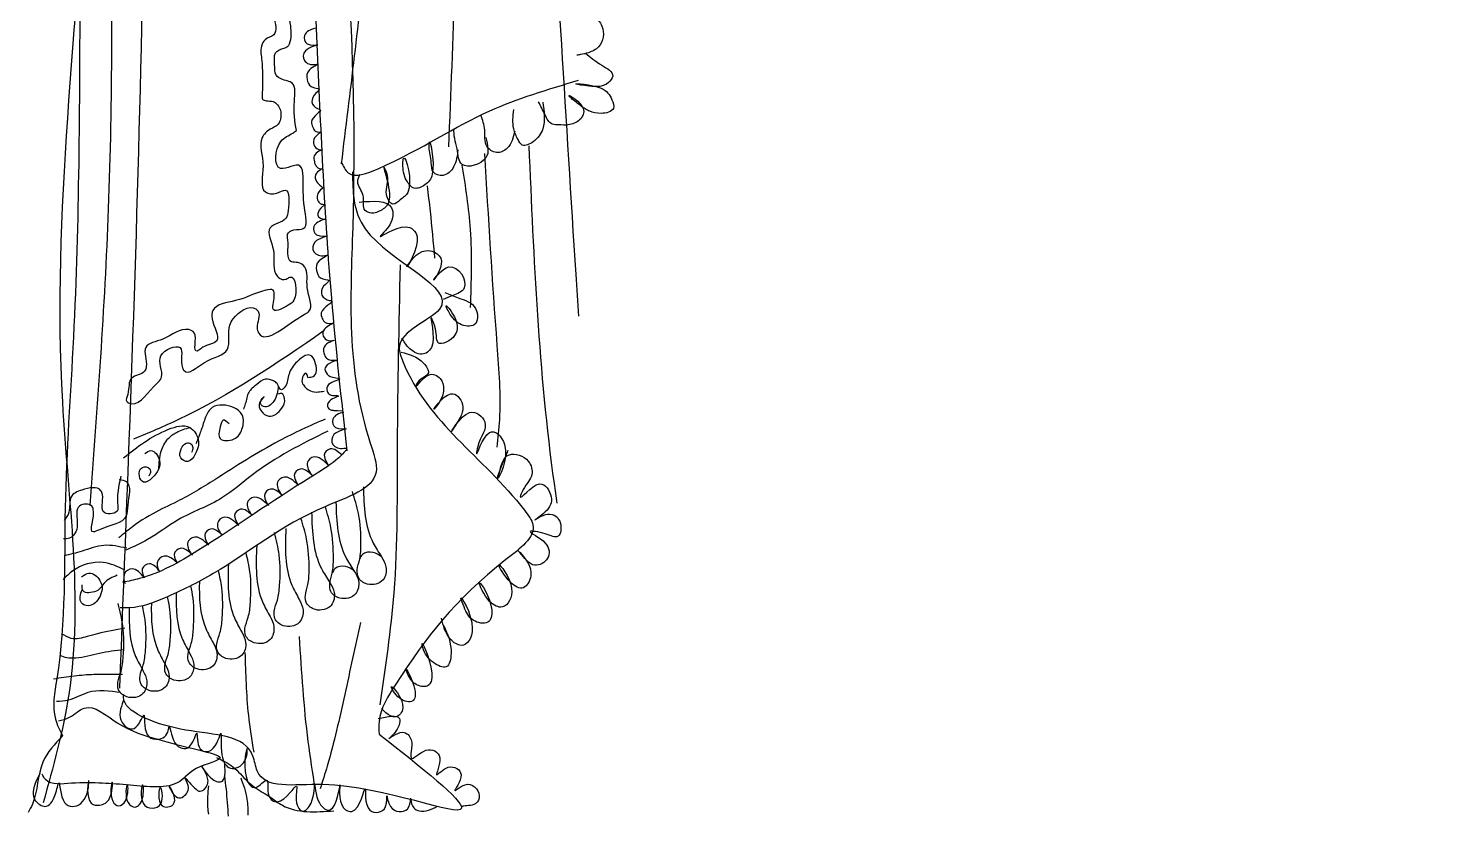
# Model space of a CAD drawing. Header units: inches. Extents: x 8.9 to 51.4, y 16 to 40.8.
# Drawn here: x 43.152 to 44.753, y 21.176 to 22.075 of the extents above; entities that cross this region are included whole.
import ezdxf

# ---------------------------------------------------------------- set-up
doc = ezdxf.new("R2010")
doc.units = ezdxf.units.IN
doc.header["$MEASUREMENT"] = 0
doc.layers.add('02', color=2, linetype='Continuous')

msp = doc.modelspace()

# ---------------------------------------------------------------- linework, layer by layer
at = {"layer": '02'}
for points, knots in [([(44.7532, 24.2431), (44.671, 23.9705), (44.543, 23.5713), (44.2951, 23.1351), (44.0299, 23.0202), (43.871, 23.0597), (43.7101, 23.2148), (43.6808, 23.1008), (43.6767, 22.9985), (43.7343, 22.5499), (43.7528, 22.1286), (43.7773, 21.7631), (43.7784, 21.7472)], [0.43968, 0.43968, 0.43968, 0.43968, 6.467487, 9.535242, 10.873859, 12.211254, 13.435318, 13.697187, 14.459864, 15.74564, 23.312215, 23.65594, 23.65594, 23.65594, 23.65594]), ([(43.6369, 23.3982), (43.6446, 23.0346), (43.6549, 22.5484), (43.6353, 22.0625), (43.6304, 21.9399)], [0, 0, 0, 0, 7.849537, 10.498599, 10.498599, 10.498599, 10.498599]), ([(43.6127, 23.3153), (43.5958, 22.9313), (43.5753, 22.4652), (43.5184, 22.0024), (43.5084, 21.9208)], [0, 0, 0, 0, 8.293962, 10.067616, 10.067616, 10.067616, 10.067616]), ([(43.4431, 23.056), (43.4423, 23.0336), (43.4412, 23.0051), (43.4448, 22.9682), (43.4568, 22.9572), (43.4686, 22.9377), (43.4444, 22.9316), (43.4155, 22.9461), (43.4511, 22.9035), (43.4398, 22.7569), (43.5019, 22.3871), (43.5333, 21.9651), (43.5127, 21.6779), (43.5589, 21.5549), (43.453, 21.5219), (43.3907, 21.4666), (43.3144, 21.4288), (43.2781, 21.4149), (43.2609, 21.4154), (43.2571, 21.4155)], [0, 0, 0, 0, 0.494339, 0.627008, 0.757133, 0.856218, 1.020882, 1.115655, 1.413665, 1.598564, 4.624152, 9.010981, 10.783217, 11.026658, 11.524064, 12.597185, 13.045293, 13.337107, 13.417279, 13.417279, 13.417279, 13.417279]), ([(43.244, 23.0354), (43.2449, 22.7711), (43.2464, 22.3825), (43.2487, 21.8808), (43.2309, 21.6443), (43.2224, 21.5318)], [0, 0, 0, 0, 5.709199, 8.392599, 10.82749, 10.82749, 10.82749, 10.82749]), ([(43.2875, 23.0389), (43.2879, 22.7178), (43.2885, 22.146), (43.2661, 21.5747), (43.2562, 21.3242)], [0, 0, 0, 0, 6.932343, 12.345168, 12.345168, 12.345168, 12.345168]), ([(43.378, 22.9642), (43.3768, 22.9606), (43.374, 22.9523), (43.3557, 22.953), (43.358, 22.9249), (43.3653, 22.9102), (43.357, 22.8883), (43.3873, 22.9026), (43.3816, 22.8823), (43.3844, 22.8691), (43.3708, 22.8749), (43.3648, 22.8568), (43.3689, 22.8419), (43.3674, 22.8256), (43.3714, 22.8175), (43.3775, 22.8136), (43.3853, 22.8136), (43.3857, 22.8025), (43.3863, 22.7954), (43.3871, 22.7826), (43.3712, 22.7889), (43.3736, 22.7654), (43.3783, 22.7527), (43.3734, 22.726), (43.3848, 22.7272), (43.3908, 22.7212), (43.3871, 22.7117), (43.3907, 22.702), (43.3856, 22.6952), (43.3767, 22.6877), (43.3769, 22.6775), (43.3759, 22.6647), (43.3824, 22.6666), (43.3804, 22.6612), (43.3827, 22.6549), (43.3746, 22.6563), (43.3772, 22.6512), (43.3744, 22.6453), (43.3841, 22.6437), (43.3894, 22.6392), (43.3946, 22.6342), (43.3978, 22.6222), (43.3938, 22.6127), (43.3949, 22.6023), (43.3855, 22.6024), (43.3772, 22.5925), (43.3799, 22.5749), (43.3756, 22.5572), (43.3866, 22.5488), (43.3935, 22.5444), (43.4069, 22.5434), (43.4028, 22.5283), (43.4063, 22.512), (43.3898, 22.5105), (43.3812, 22.5007), (43.3894, 22.4874), (43.3856, 22.4733), (43.3845, 22.454), (43.3954, 22.4518), (43.406, 22.454), (43.407, 22.4403), (43.4113, 22.4316), (43.4052, 22.4222), (43.3924, 22.4237), (43.3918, 22.4062), (43.3928, 22.3932), (43.3954, 22.3806), (43.3982, 22.3717), (43.4066, 22.3702), (43.4203, 22.3662), (43.419, 22.347), (43.4167, 22.3353), (43.412, 22.3284), (43.4044, 22.3281), (43.3955, 22.3238), (43.3967, 22.3105), (43.3982, 22.2949), (43.3998, 22.2798), (43.4039, 22.2653), (43.4162, 22.2682), (43.4266, 22.2621), (43.4259, 22.2531), (43.4241, 22.2418), (43.4133, 22.2385), (43.4049, 22.2285), (43.4112, 22.2125), (43.4061, 22.198), (43.4118, 22.1862), (43.4184, 22.1855), (43.4262, 22.1823), (43.4242, 22.1718), (43.4247, 22.1642), (43.4252, 22.1529), (43.4146, 22.1519), (43.4071, 22.1453), (43.4133, 22.1302), (43.4078, 22.1165), (43.4145, 22.1009), (43.4228, 22.1006), (43.4317, 22.0973), (43.4318, 22.0843), (43.4376, 22.0671), (43.4215, 22.0637), (43.4158, 22.052), (43.4186, 22.0384), (43.4188, 22.0195), (43.4192, 22.0062), (43.4181, 21.9937), (43.4246, 21.9919), (43.4329, 21.9927), (43.4406, 21.9827), (43.4399, 21.973), (43.4369, 21.9638), (43.4264, 21.9606), (43.4121, 21.9457), (43.4242, 21.9209), (43.4136, 21.8879), (43.4344, 21.8854), (43.4505, 21.8964), (43.449, 21.8714), (43.4461, 21.8543), (43.4185, 21.8507), (43.4359, 21.8212), (43.4294, 21.8019), (43.4373, 21.7901), (43.4448, 21.7878), (43.4564, 21.7984), (43.4598, 21.7673), (43.4467, 21.7585), (43.4268, 21.7484), (43.4327, 21.7668), (43.4323, 21.7789), (43.4105, 21.7744), (43.3945, 21.7642), (43.3622, 21.761), (43.3601, 21.7389), (43.3762, 21.717), (43.3533, 21.7149), (43.3477, 21.7092), (43.3382, 21.7041), (43.3473, 21.7276), (43.3265, 21.736), (43.3112, 21.7201), (43.2795, 21.7155), (43.2887, 21.6952), (43.2842, 21.6805), (43.2646, 21.6799), (43.2684, 21.6623), (43.2626, 21.6513), (43.2762, 21.642), (43.2894, 21.6638), (43.3099, 21.6792), (43.2933, 21.7043), (43.3341, 21.7202), (43.3241, 21.6944), (43.3335, 21.6786), (43.3545, 21.7003), (43.386, 21.7032), (43.378, 21.732), (43.3883, 21.7499), (43.4051, 21.7619), (43.4181, 21.7492), (43.4109, 21.7385), (43.4197, 21.7109), (43.4508, 21.7421), (43.4787, 21.7553), (43.4657, 21.7792), (43.4723, 21.8007), (43.4601, 21.8091), (43.4443, 21.8076), (43.4498, 21.8279), (43.446, 21.8418), (43.4553, 21.8468), (43.4722, 21.8444), (43.4637, 21.8792), (43.4662, 21.8958), (43.4634, 21.9259), (43.4298, 21.9032), (43.434, 21.9477), (43.4503, 21.9533), (43.4561, 21.9575), (43.4574, 21.9585)], [0, 0, 0, 0, 0.074684, 0.17577, 0.292717, 0.547493, 0.577398, 0.722562, 0.847265, 0.882967, 0.965457, 1.015066, 1.236425, 1.311486, 1.359394, 1.421884, 1.467076, 1.490724, 1.635354, 1.64696, 1.748157, 1.792212, 2.059402, 2.15267, 2.228053, 2.236806, 2.3338, 2.404347, 2.444311, 2.507208, 2.644836, 2.682742, 2.710511, 2.729395, 2.779555, 2.810589, 2.831303, 2.872167, 2.925501, 2.986924, 3.034373, 3.074427, 3.246719, 3.253887, 3.283116, 3.39232, 3.500748, 3.662573, 3.725711, 3.778935, 3.846106, 3.965656, 4.029336, 4.174317, 4.226151, 4.273227, 4.471939, 4.555173, 4.621646, 4.681787, 4.748909, 4.861889, 4.873826, 4.983477, 5.047748, 5.197069, 5.280767, 5.333059, 5.376539, 5.452581, 5.620033, 5.695192, 5.721007, 5.792063, 5.850091, 5.90531, 6.051798, 6.20167, 6.243571, 6.345992, 6.41176, 6.473091, 6.522873, 6.650213, 6.67599, 6.797154, 6.964868, 6.994123, 7.061697, 7.097315, 7.158885, 7.249195, 7.284405, 7.379984, 7.427928, 7.472159, 7.696421, 7.726144, 7.818764, 7.850499, 7.918807, 8.069465, 8.150588, 8.210137, 8.330779, 8.44166, 8.613033, 8.644504, 8.678754, 8.734835, 8.826089, 8.899071, 8.944256, 9.022398, 9.118305, 9.351898, 9.563798, 9.657611, 9.730604, 9.899229, 9.965971, 10.115849, 10.299633, 10.491056, 10.534394, 10.596473, 10.631424, 10.823507, 10.885812, 11.010513, 11.125348, 11.171891, 11.233149, 11.495858, 11.696426, 11.765713, 11.949553, 12.076286, 12.114562, 12.131682, 12.282643, 12.334591, 12.561304, 12.715502, 12.87431, 12.913853, 13.033071, 13.170882, 13.229999, 13.249261, 13.491817, 13.595895, 13.770765, 13.940232, 14.106667, 14.134221, 14.312433, 14.53055, 14.729878, 14.789086, 14.990213, 15.016949, 15.152317, 15.194937, 15.595778, 15.640481, 15.83986, 16.007953, 16.074711, 16.125972, 16.308556, 16.355294, 16.417702, 16.495449, 16.669754, 16.9232, 17.011635, 17.172319, 17.394252, 17.512717, 17.547463, 17.547463, 17.547463, 17.547463]), ([(43.4574, 21.9585), (43.4558, 21.9689), (43.4534, 21.9856), (43.458, 22.0142), (43.442, 22.0156), (43.4321, 22.0219), (43.4334, 22.0338), (43.431, 22.0471), (43.441, 22.0519), (43.4476, 22.0534), (43.4525, 22.0626), (43.4509, 22.0813), (43.4479, 22.0979), (43.4469, 22.1185), (43.4275, 22.1126), (43.4294, 22.1303), (43.4314, 22.1418), (43.4397, 22.1416), (43.4478, 22.1491), (43.4425, 22.169), (43.4512, 22.1882), (43.4387, 22.2038), (43.4209, 22.1959), (43.4245, 22.2119), (43.4223, 22.2259), (43.4446, 22.2329), (43.4399, 22.2562), (43.4499, 22.2867), (43.4226, 22.2824), (43.4163, 22.2973), (43.4101, 22.3159), (43.4275, 22.3195), (43.4321, 22.3291), (43.4315, 22.3486), (43.4361, 22.3685), (43.4261, 22.3862), (43.4103, 22.3795), (43.4107, 22.3993), (43.4082, 22.416), (43.4201, 22.4154), (43.4257, 22.42), (43.4255, 22.4395), (43.4282, 22.4564), (43.4214, 22.4751), (43.4136, 22.475), (43.4035, 22.4717), (43.4066, 22.4871), (43.4074, 22.4977), (43.4153, 22.4987), (43.4236, 22.4971), (43.4213, 22.5175), (43.4262, 22.5335), (43.4196, 22.5502), (43.4229, 22.5633), (43.4006, 22.5549), (43.3942, 22.5746), (43.397, 22.5881), (43.4059, 22.5972), (43.4183, 22.5928), (43.4146, 22.6161), (43.4141, 22.6316), (43.4109, 22.6493), (43.4055, 22.6581), (43.3886, 22.6534), (43.3925, 22.6715), (43.397, 22.6851), (43.4043, 22.6787), (43.4121, 22.6954), (43.4033, 22.7117), (43.4093, 22.7325), (43.4007, 22.7466), (43.383, 22.743), (43.3922, 22.7601), (43.3905, 22.7767), (43.402, 22.7696), (43.4043, 22.7899), (43.3961, 22.8027), (43.4051, 22.8343), (43.3836, 22.8258), (43.3834, 22.8435), (43.3817, 22.8519), (43.3839, 22.8646), (43.3951, 22.8591), (43.3963, 22.8773), (43.3919, 22.8887), (43.391, 22.9053), (43.3845, 22.9121), (43.3712, 22.9145), (43.3728, 22.946), (43.396, 22.9271), (43.3997, 22.9422), (43.4007, 22.9484), (43.4013, 22.9523)], [0, 0, 0, 0, 0.242536, 0.388671, 0.487754, 0.53581, 0.626231, 0.721519, 0.791347, 0.837691, 0.860952, 1.006728, 1.215262, 1.279263, 1.368926, 1.493752, 1.543671, 1.600943, 1.641097, 1.765474, 1.991861, 2.041133, 2.162051, 2.225058, 2.316121, 2.456135, 2.588651, 2.794564, 2.927541, 2.993545, 3.132185, 3.256578, 3.278217, 3.358304, 3.670547, 3.68783, 3.776845, 3.902645, 3.999237, 4.07734, 4.099441, 4.150468, 4.464062, 4.480178, 4.567942, 4.587278, 4.692595, 4.76352, 4.806299, 4.850396, 4.909677, 5.140231, 5.258514, 5.277347, 5.404184, 5.514443, 5.64057, 5.696514, 5.769916, 5.826481, 6.087939, 6.176484, 6.209376, 6.295942, 6.43409, 6.488831, 6.527345, 6.576342, 6.78268, 6.927859, 7.018598, 7.079891, 7.224111, 7.281539, 7.34675, 7.365893, 7.663345, 7.756197, 7.86346, 7.935536, 8.051694, 8.091364, 8.16121, 8.199496, 8.410264, 8.461182, 8.550111, 8.587057, 8.741163, 8.87099, 8.925765, 9.014779, 9.014779, 9.014779, 9.014779]), ([(43.5153, 21.594), (43.5089, 21.6519), (43.4922, 21.8029), (43.4774, 22.145), (43.4604, 22.5051), (43.4342, 22.8001), (43.4304, 22.9058), (43.4294, 22.9349)], [0, 0, 0, 0, 1.258867, 3.27992, 7.390381, 9.044285, 9.672817, 9.672817, 9.672817, 9.672817]), ([(43.2203, 22.8658), (43.2252, 22.675), (43.2358, 22.2689), (43.1635, 21.7556), (43.222, 21.383), (43.1809, 21.2345), (43.1696, 21.1936)], [0, 0, 0, 0, 4.116293, 8.758323, 11.155719, 12.065729, 12.065729, 12.065729, 12.065729]), ([(43.2148, 22.8576), (43.2134, 22.611), (43.2113, 22.2329), (43.2104, 21.7905), (43.191, 21.5285), (43.196, 21.3861), (43.178, 21.2962), (43.1884, 21.2762), (43.1916, 21.27)], [91.977566, 91.977566, 91.977566, 91.977566, 7406.284295, 11308.755057, 13232.921381, 15160.785958, 15612.690679, 15817.190759, 15817.190759, 15817.190759, 15817.190759]), ([(43.7751, 22.0868), (43.7821, 22.0885), (43.794, 22.0914), (43.8092, 22.0756), (43.8056, 22.0542), (43.7909, 22.0472), (43.7822, 22.0451), (43.7778, 22.0445), (43.7764, 22.0443)], [0, 0, 0, 0, 0.1429041, 0.2454352, 0.4178964, 0.5138279, 0.5802709, 0.6105512, 0.6105512, 0.6105512, 0.6105512]), ([(43.4788, 22.075), (43.4734, 22.0732), (43.4645, 22.0701), (43.4676, 22.054), (43.4908, 22.0576), (43.4647, 22.0525), (43.4647, 22.0357), (43.4753, 22.0327), (43.4858, 22.0353), (43.469, 22.0283), (43.4688, 22.0177), (43.4728, 22.0064), (43.4882, 22.007), (43.4761, 21.9995), (43.4734, 21.9877), (43.4818, 21.9831), (43.488, 21.9816), (43.4719, 21.9727), (43.4759, 21.9627), (43.4793, 21.9554), (43.4906, 21.9589), (43.4773, 21.9525), (43.4759, 21.9421), (43.4827, 21.9357), (43.4913, 21.9378), (43.4764, 21.9335), (43.4775, 21.9238), (43.4792, 21.9187), (43.4839, 21.9137), (43.492, 21.9171), (43.4754, 21.9101), (43.4807, 21.8996), (43.4856, 21.8949), (43.489, 21.8933), (43.4815, 21.8896), (43.4806, 21.8802), (43.4849, 21.8741), (43.4902, 21.8748), (43.4901, 21.8733), (43.4831, 21.8709), (43.4807, 21.8599), (43.4871, 21.8578), (43.4902, 21.8576), (43.4911, 21.8577)], [0, 0, 0, 0, 145.346809, 243.064628, 363.202411, 517.07382, 626.798668, 761.001029, 795.14873, 915.848631, 1029.036655, 1121.534816, 1233.994179, 1337.935335, 1443.746503, 1549.786161, 1574.511827, 1760.069259, 1825.15196, 1878.663171, 1980.524783, 2114.331557, 2196.167898, 2272.2354, 2363.406055, 2524.076705, 2591.441532, 2634.10075, 2683.443783, 2781.138422, 2952.49064, 3030.38729, 3072.188231, 3167.050972, 3294.625237, 3368.736838, 3418.46479, 3492.109197, 3525.982648, 3647.909852, 3726.693356, 3789.002117, 3815.145745, 3815.145745, 3815.145745, 3815.145745]), ([(43.786, 22.0467), (43.7916, 22.0422), (43.8011, 22.0343), (43.8213, 22.0236), (43.8089, 22.0081), (43.7949, 22.008), (43.7625, 22.0133), (43.8058, 22.0106), (43.8155, 21.9972), (43.8208, 21.9807), (43.8038, 21.9769), (43.7907, 21.9799), (43.7802, 21.9868), (43.7572, 22.0057), (43.7891, 21.9867), (43.7805, 21.969), (43.7676, 21.9642), (43.7571, 21.9652), (43.7458, 21.9648), (43.7396, 21.9779), (43.7353, 21.9864), (43.7329, 21.9911)], [0, 0, 0, 0, 0.16829, 0.293097, 0.356727, 0.518339, 0.625741, 0.834741, 0.963773, 1.035322, 1.143518, 1.239328, 1.32915, 1.454241, 1.612555, 1.711149, 1.813926, 1.89044, 1.943737, 2.040224, 2.158599, 2.158599, 2.158599, 2.158599]), ([(43.5084, 21.9229), (43.5107, 21.918), (43.5184, 21.9018), (43.5946, 21.9325), (43.6613, 21.9807), (43.7434, 22.0054), (43.7784, 22.0159)], [0, 0, 0, 0, 0.106695, 0.353798, 1.384479, 2.152381, 2.152381, 2.152381, 2.152381]), ([(43.7376, 21.991), (43.7392, 21.9803), (43.7416, 21.9633), (43.7298, 21.9464), (43.7147, 21.9389), (43.7083, 21.9501), (43.7026, 21.9628), (43.7038, 21.9749), (43.7046, 21.9825)], [0, 0, 0, 0, 0.2200251, 0.3520764, 0.4440259, 0.5003966, 0.5951963, 0.7536144, 0.7536144, 0.7536144, 0.7536144]), ([(43.7058, 21.958), (43.7041, 21.9507), (43.7014, 21.939), (43.6849, 21.9309), (43.6701, 21.9414), (43.6731, 21.9593), (43.6692, 21.9707), (43.6671, 21.9762)], [0, 0, 0, 0, 211.235618, 341.575877, 472.45977, 655.475068, 829.047114, 829.047114, 829.047114, 829.047114]), ([(43.6411, 21.9366), (43.6404, 21.9299), (43.639, 21.9181), (43.6265, 21.9052), (43.611, 21.9096), (43.6113, 21.9252), (43.6084, 21.9347), (43.6083, 21.9562), (43.6177, 21.9105), (43.6053, 21.8968), (43.5908, 21.8899), (43.5825, 21.9013), (43.5782, 21.9117), (43.5784, 21.9447), (43.5927, 21.8907), (43.5765, 21.8809), (43.5658, 21.8709), (43.5559, 21.8904), (43.5649, 21.9022), (43.5504, 21.9299), (43.5712, 21.8809), (43.5544, 21.8674), (43.5442, 21.8634), (43.531, 21.8681), (43.5369, 21.8857), (43.5248, 21.8975), (43.5284, 21.9059), (43.5296, 21.9088)], [0, 0, 0, 0, 0.14379, 0.255488, 0.338252, 0.418632, 0.550563, 0.576718, 0.830895, 0.93734, 1.028423, 1.114762, 1.189256, 1.302592, 1.583747, 1.670085, 1.740413, 1.834736, 1.991905, 2.058308, 2.339462, 2.433557, 2.513034, 2.568961, 2.692256, 2.813697, 2.87717, 2.87717, 2.87717, 2.87717]), ([(43.6728, 21.9507), (43.675, 21.9422), (43.68, 21.9237), (43.6421, 21.912), (43.6412, 21.9402), (43.6356, 21.9533), (43.637, 21.9604)], [0, 0, 0, 0, 229.782793, 505.760591, 687.901243, 914.345091, 914.345091, 914.345091, 914.345091]), ([(43.6713, 21.9324), (43.6756, 21.8598), (43.6817, 21.759), (43.6907, 21.6473), (43.6866, 21.6087), (43.6854, 21.5983)], [0, 0, 0, 0, 1.57265, 2.184421, 2.409538, 2.409538, 2.409538, 2.409538]), ([(43.7218, 21.9413), (43.7273, 21.8127), (43.7331, 21.6767), (43.7526, 21.5421), (43.7536, 21.5347)], [0, 0, 0, 0, 2.77422, 2.935897, 2.935897, 2.935897, 2.935897]), ([(43.6456, 21.9191), (43.6495, 21.8947), (43.6581, 21.8411), (43.6561, 21.7868), (43.6551, 21.7571)], [0, 0, 0, 0, 0.530337, 1.170535, 1.170535, 1.170535, 1.170535]), ([(43.5214, 21.9116), (43.5214, 21.8892), (43.5215, 21.8247), (43.6789, 21.7652), (43.5664, 21.7281), (43.6032, 21.6272), (43.6737, 21.5859), (43.7361, 21.5004), (43.6443, 21.4342), (43.5978, 21.3723), (43.5503, 21.297), (43.5513, 21.2766), (43.5515, 21.2718)], [0, 0, 0, 0, 0.479394, 1.375116, 1.828918, 1.947365, 3.521853, 3.660297, 4.019786, 5.381761, 5.716804, 5.818846, 5.818846, 5.818846, 5.818846]), ([(43.6061, 21.8956), (43.6073, 21.886), (43.6106, 21.8587), (43.613, 21.8313), (43.6146, 21.8135)], [0, 0, 0, 0, 0.2088826, 0.594243, 0.594243, 0.594243, 0.594243]), ([(43.5288, 21.8772), (43.5448, 21.8785), (43.5692, 21.8805), (43.5674, 21.8517), (43.5415, 21.8287), (43.5796, 21.857), (43.604, 21.8346), (43.5726, 21.7862), (43.5983, 21.8295), (43.6327, 21.8144), (43.6044, 21.775), (43.6339, 21.8189), (43.6575, 21.7789), (43.6361, 21.7712), (43.6279, 21.7679), (43.6244, 21.7664)], [0, 0, 0, 0, 0.270152, 0.411761, 0.533935, 0.7585, 0.881006, 1.142197, 1.319187, 1.494131, 1.662575, 1.82888, 2.041635, 2.154461, 2.238729, 2.238729, 2.238729, 2.238729]), ([(43.4896, 21.8575), (43.4842, 21.8556), (43.4752, 21.8526), (43.4783, 21.8365), (43.5016, 21.84), (43.4755, 21.8349), (43.4755, 21.8181), (43.4861, 21.8152), (43.4966, 21.8178), (43.4798, 21.8108), (43.4796, 21.8001), (43.4836, 21.7888), (43.499, 21.7895), (43.4869, 21.782), (43.4842, 21.7701), (43.4926, 21.7655), (43.5025, 21.7643), (43.4827, 21.7551), (43.4867, 21.7452), (43.4901, 21.7378), (43.5056, 21.741), (43.4881, 21.735), (43.4867, 21.7245), (43.4935, 21.7182), (43.5065, 21.7215), (43.4872, 21.716), (43.4883, 21.7062), (43.49, 21.7012), (43.4946, 21.6961), (43.5111, 21.6988), (43.4862, 21.6925), (43.4915, 21.6821), (43.4964, 21.6774), (43.5148, 21.6765), (43.4923, 21.672), (43.4914, 21.6627), (43.4957, 21.6566), (43.501, 21.6573), (43.5088, 21.6565), (43.4939, 21.6534), (43.4915, 21.6424), (43.4979, 21.6402), (43.501, 21.6401), (43.5094, 21.6398)], [0, 0, 0, 0, 145.346809, 243.064628, 363.202411, 517.07382, 626.798668, 761.001029, 795.14873, 915.848631, 1029.036655, 1121.534816, 1233.994179, 1337.935335, 1443.746503, 1549.786161, 1574.511827, 1760.069259, 1825.15196, 1878.663171, 1980.524783, 2114.331557, 2196.167898, 2272.2354, 2363.406055, 2524.076705, 2591.441532, 2634.10075, 2683.443783, 2781.138422, 2952.49064, 3030.38729, 3072.188231, 3167.050972, 3294.625237, 3368.736838, 3418.46479, 3492.109197, 3525.982648, 3647.909852, 3726.693356, 3789.002117, 3815.145745, 3815.145745, 3815.145745, 3815.145745]), ([(43.5754, 21.8058), (43.5739, 21.7377), (43.5711, 21.6133), (43.5731, 21.4457), (43.5585, 21.3474), (43.5522, 21.3051)], [0, 0, 0, 0, 1.470284, 2.687848, 3.611491, 3.611491, 3.611491, 3.611491]), ([(43.6262, 21.7742), (43.6312, 21.7721), (43.6431, 21.767), (43.6641, 21.7617), (43.6646, 21.737), (43.6477, 21.7353), (43.636, 21.7413), (43.6217, 21.7689), (43.6465, 21.7373), (43.6359, 21.7205), (43.6156, 21.7127), (43.6177, 21.7315), (43.6055, 21.758), (43.6196, 21.714), (43.599, 21.7009), (43.5848, 21.7103), (43.5796, 21.7187), (43.5774, 21.7224)], [0, 0, 0, 0, 0.118249, 0.28582, 0.41794, 0.473927, 0.611486, 0.724469, 0.891983, 1.049098, 1.129031, 1.254137, 1.347889, 1.589271, 1.683703, 1.806448, 1.900856, 1.900856, 1.900856, 1.900856]), ([(43.488, 21.7301), (43.4349, 21.6933), (43.3661, 21.6465), (43.2895, 21.6146), (43.2723, 21.6074)], [114.145725, 114.145725, 114.145725, 114.145725, 2020.039822, 2573.255397, 2573.255397, 2573.255397, 2573.255397]), ([(43.5767, 21.7065), (43.5857, 21.7041), (43.5985, 21.7007), (43.6121, 21.6801), (43.5968, 21.677), (43.5898, 21.6598), (43.6057, 21.6863), (43.6224, 21.6778), (43.6266, 21.6619), (43.6216, 21.6512), (43.6083, 21.6336), (43.6321, 21.6704), (43.652, 21.6431), (43.6421, 21.6297), (43.6286, 21.6065), (43.6512, 21.6497), (43.6802, 21.6235), (43.6645, 21.6085), (43.6606, 21.5799), (43.6735, 21.6288), (43.7054, 21.5963), (43.6774, 21.5437), (43.6917, 21.5787), (43.6983, 21.595)], [0, 0, 0, 0, 0.205556, 0.291407, 0.40702, 0.449945, 0.592675, 0.69294, 0.783992, 0.917676, 0.965674, 1.1491, 1.278268, 1.460372, 1.516343, 1.726897, 1.87347, 2.083083, 2.141461, 2.343952, 2.502087, 2.786538, 3.036249, 3.036249, 3.036249, 3.036249]), ([(43.4706, 21.6777), (43.4728, 21.6778), (43.4812, 21.6781), (43.4808, 21.6935), (43.472, 21.7078), (43.4555, 21.6943), (43.4474, 21.6807), (43.4473, 21.6685), (43.4387, 21.6615), (43.4368, 21.6708), (43.4304, 21.6744), (43.4212, 21.6774), (43.4121, 21.6692), (43.4017, 21.6614), (43.4003, 21.6498), (43.3981, 21.6436), (43.3973, 21.6416)], [0, 0, 0, 0, 0.043921, 0.167426, 0.229509, 0.368378, 0.48474, 0.592011, 0.618039, 0.680122, 0.716216, 0.782784, 0.866974, 0.958843, 1.056986, 1.102622, 1.102622, 1.102622, 1.102622]), ([(43.4706, 21.6777), (43.4699, 21.6799), (43.4683, 21.6855), (43.4625, 21.6753), (43.4654, 21.6677), (43.4726, 21.6615), (43.4816, 21.6607), (43.4868, 21.6617), (43.489, 21.6621)], [0, 0, 0, 0, 0.0373993, 0.0965266, 0.1439158, 0.2195366, 0.2827915, 0.3330595, 0.3330595, 0.3330595, 0.3330595]), ([(43.4369, 21.668), (43.4363, 21.6621), (43.4353, 21.6519), (43.4222, 21.6411), (43.414, 21.6496), (43.4243, 21.6591), (43.4129, 21.6483), (43.4166, 21.6389), (43.428, 21.6297), (43.4413, 21.6407), (43.4454, 21.6513), (43.442, 21.6604), (43.4383, 21.659), (43.4368, 21.6585)], [0, 0, 0, 0, 0.1288589, 0.2253749, 0.2685236, 0.322778, 0.3799701, 0.4508889, 0.5302183, 0.654139, 0.7384311, 0.7831446, 0.8136701, 0.8136701, 0.8136701, 0.8136701]), ([(43.3811, 21.6248), (43.3785, 21.6271), (43.3733, 21.6319), (43.3702, 21.6191), (43.3671, 21.6049), (43.3884, 21.6052), (43.397, 21.6187), (43.3986, 21.6352), (43.3861, 21.6444), (43.374, 21.647), (43.3602, 21.6449), (43.3533, 21.6318), (43.3499, 21.6185), (43.3457, 21.6085), (43.3436, 21.6032), (43.3431, 21.602)], [0, 0, 0, 0, 0.057962, 0.117992, 0.212372, 0.326818, 0.429255, 0.548473, 0.640108, 0.73177, 0.818585, 0.915058, 1.025025, 1.120972, 1.147725, 1.147725, 1.147725, 1.147725]), ([(43.4903, 21.6303), (43.4726, 21.6224), (43.4288, 21.6028), (43.3749, 21.5673), (43.3277, 21.5385), (43.2919, 21.5226), (43.2702, 21.5075), (43.2581, 21.4973), (43.2554, 21.495)], [0, 0, 0, 0, 0.418153, 1.033805, 1.390275, 1.612644, 1.877416, 1.955074, 1.955074, 1.955074, 1.955074]), ([(43.5111, 21.6382), (43.5057, 21.6364), (43.4967, 21.6334), (43.4998, 21.6173), (43.5231, 21.6208), (43.497, 21.6157), (43.497, 21.5989), (43.5076, 21.5959), (43.5151, 21.5977), (43.5152, 21.5975), (43.5151, 21.5974)], [0, 0, 0, 0, 145.346809, 243.064628, 363.202411, 517.07382, 626.798668, 761.001029, 795.14873, 815.986115, 815.986115, 815.986115, 815.986115]), ([(43.2609, 21.5862), (43.2763, 21.5983), (43.2977, 21.6154), (43.3356, 21.6262), (43.3486, 21.6067), (43.3441, 21.5922), (43.3359, 21.5793), (43.3233, 21.5856), (43.3258, 21.5962), (43.3305, 21.6035), (43.338, 21.6031), (43.3404, 21.5974), (43.3391, 21.5942), (43.3383, 21.5924)], [0, 0, 0, 0, 0.435702, 0.610331, 0.731632, 0.853413, 0.937745, 1.004431, 1.079108, 1.138944, 1.179023, 1.21235, 1.253314, 1.253314, 1.253314, 1.253314]), ([(43.4931, 21.6165), (43.4633, 21.6017), (43.4206, 21.5804), (43.3712, 21.5355), (43.3257, 21.5205), (43.2931, 21.4942), (43.272, 21.4849), (43.2637, 21.4812)], [0, 0, 0, 0, 0.71294, 1.025168, 1.425431, 1.724481, 1.92096, 1.92096, 1.92096, 1.92096]), ([(43.301, 21.5731), (43.3013, 21.5801), (43.302, 21.5924), (43.3098, 21.6074), (43.322, 21.6167), (43.3314, 21.6192), (43.3369, 21.6207)], [0, 0, 0, 0, 0.1503434, 0.263747, 0.3522311, 0.4732782, 0.4732782, 0.4732782, 0.4732782]), ([(43.5143, 21.5951), (43.5108, 21.591), (43.4992, 21.5796), (43.4386, 21.5433), (43.3696, 21.4939), (43.2969, 21.4515), (43.2663, 21.4458), (43.2598, 21.4446)], [13330.449715, 13330.449715, 13330.449715, 13330.449715, 13506.707256, 13849.231093, 15365.560946, 16090.295197, 16286.944863, 16286.944863, 16286.944863, 16286.944863]), ([(43.2851, 21.591), (43.2874, 21.5927), (43.2942, 21.5976), (43.3064, 21.58), (43.2976, 21.5661), (43.2839, 21.5554), (43.2772, 21.5659), (43.2801, 21.577), (43.2915, 21.5757), (43.2922, 21.5685), (43.2901, 21.5663), (43.2893, 21.5655)], [0, 0, 0, 0, 0.0555714, 0.1612151, 0.3171336, 0.3949335, 0.4555839, 0.5294363, 0.5899125, 0.6299615, 0.6548054, 0.6548054, 0.6548054, 0.6548054]), ([(43.509, 21.5894), (43.5049, 21.5933), (43.4979, 21.5997), (43.4852, 21.5894), (43.4993, 21.5706), (43.4825, 21.5912), (43.4677, 21.5832), (43.4701, 21.5725), (43.4753, 21.5667), (43.4752, 21.5665), (43.4749, 21.5666)], [0, 0, 0, 0, 145.346809, 243.064628, 363.202411, 517.07382, 626.798668, 761.001029, 795.14873, 815.986115, 815.986115, 815.986115, 815.986115]), ([(43.6872, 21.5641), (43.6895, 21.5755), (43.6935, 21.596), (43.7226, 21.5865), (43.728, 21.5645), (43.717, 21.5553), (43.7076, 21.532), (43.7341, 21.5684), (43.7505, 21.5409), (43.7445, 21.526), (43.721, 21.5103), (43.7456, 21.5274), (43.7604, 21.5143), (43.7571, 21.4922), (43.7407, 21.5008), (43.7127, 21.505), (43.7442, 21.4918), (43.747, 21.4707), (43.7251, 21.4586), (43.7159, 21.4743), (43.7096, 21.4803), (43.7088, 21.4811)], [0, 0, 0, 0, 0.204788, 0.368486, 0.479567, 0.6234, 0.687443, 0.876722, 1.018097, 1.150522, 1.258966, 1.373908, 1.503276, 1.609566, 1.715932, 1.841065, 1.99706, 2.122102, 2.24129, 2.403254, 2.430153, 2.430153, 2.430153, 2.430153]), ([(43.2578, 21.5652), (43.2554, 21.5542), (43.2527, 21.5418), (43.2556, 21.5229), (43.2308, 21.5193), (43.2393, 21.5392), (43.2333, 21.5545), (43.2152, 21.551), (43.1976, 21.5429), (43.2012, 21.5257), (43.1956, 21.5178), (43.1935, 21.5148)], [0, 0, 0, 0, 0.245093, 0.27635, 0.385609, 0.536816, 0.570485, 0.727019, 0.831122, 0.957555, 1.0359, 1.0359, 1.0359, 1.0359]), ([(43.4749, 21.5665), (43.4708, 21.5704), (43.4638, 21.5769), (43.4511, 21.5665), (43.4653, 21.5477), (43.4484, 21.5683), (43.4336, 21.5603), (43.436, 21.5496), (43.4412, 21.5438), (43.4411, 21.5436), (43.4409, 21.5437)], [0, 0, 0, 0, 145.346809, 243.064628, 363.202411, 517.07382, 626.798668, 761.001029, 795.14873, 815.986115, 815.986115, 815.986115, 815.986115]), ([(43.2561, 21.5617), (43.259, 21.5611), (43.2715, 21.5584), (43.265, 21.5368), (43.2653, 21.5114), (43.2429, 21.5096), (43.2188, 21.4969), (43.2298, 21.5212), (43.2237, 21.5347), (43.2052, 21.5336), (43.2088, 21.5151), (43.2082, 21.5023), (43.2008, 21.494), (43.195, 21.494), (43.1926, 21.494)], [0, 0, 0, 0, 0.059348, 0.253551, 0.341963, 0.588157, 0.641606, 0.829154, 0.857116, 0.957218, 1.08365, 1.172062, 1.242818, 1.293257, 1.293257, 1.293257, 1.293257]), ([(43.4409, 21.5437), (43.4367, 21.5476), (43.4298, 21.554), (43.4171, 21.5437), (43.4312, 21.5249), (43.4143, 21.5454), (43.3995, 21.5375), (43.402, 21.5267), (43.4071, 21.5209), (43.407, 21.5208), (43.4068, 21.5208)], [0, 0, 0, 0, 145.346809, 243.064628, 363.202411, 517.07382, 626.798668, 761.001029, 795.14873, 815.986115, 815.986115, 815.986115, 815.986115]), ([(43.5337, 21.5533), (43.5343, 21.5307), (43.5352, 21.5019), (43.5534, 21.4753), (43.5611, 21.4618), (43.558, 21.4441), (43.5395, 21.4397), (43.5272, 21.4481), (43.526, 21.4602), (43.5305, 21.4722), (43.5312, 21.4939), (43.5299, 21.52), (43.5237, 21.5394), (43.5211, 21.5477)], [0, 0, 0, 0, 0.468457, 0.600177, 0.690166, 0.798864, 0.932288, 1.022461, 1.084329, 1.176832, 1.297647, 1.549275, 1.736718, 1.736718, 1.736718, 1.736718]), ([(43.5024, 21.5356), (43.5031, 21.5136), (43.5042, 21.4854), (43.5221, 21.4593), (43.5298, 21.4458), (43.5267, 21.4281), (43.5082, 21.4237), (43.4959, 21.4321), (43.4947, 21.4442), (43.4992, 21.4562), (43.4999, 21.4779), (43.4986, 21.5036), (43.4927, 21.5226), (43.4902, 21.5306)], [15.832934, 15.832934, 15.832934, 15.832934, 643.727324, 824.728811, 948.386378, 1097.752572, 1281.096843, 1405.006935, 1490.022788, 1617.135536, 1783.151625, 2128.924889, 2374.598124, 2374.598124, 2374.598124, 2374.598124]), ([(43.407, 21.5208), (43.4028, 21.5247), (43.3959, 21.5311), (43.3832, 21.5208), (43.3973, 21.502), (43.3804, 21.5226), (43.3656, 21.5146), (43.3681, 21.5039), (43.3732, 21.4981), (43.3731, 21.4979), (43.3729, 21.498)], [0, 0, 0, 0, 145.346809, 243.064628, 363.202411, 517.07382, 626.798668, 761.001029, 795.14873, 815.986115, 815.986115, 815.986115, 815.986115]), ([(43.4747, 21.5242), (43.4754, 21.5017), (43.4763, 21.4728), (43.4945, 21.4462), (43.5021, 21.4328), (43.4991, 21.415), (43.4805, 21.4106), (43.4682, 21.419), (43.467, 21.4311), (43.4716, 21.4431), (43.4722, 21.4648), (43.471, 21.4904), (43.4651, 21.5095), (43.4626, 21.5173)], [0, 0, 0, 0, 643.727324, 824.728811, 948.386378, 1097.752572, 1281.096843, 1405.006935, 1490.022788, 1617.135536, 1783.151625, 2128.924889, 2373.125934, 2373.125934, 2373.125934, 2373.125934]), ([(43.373, 21.4982), (43.3688, 21.5021), (43.3619, 21.5086), (43.3492, 21.4982), (43.3633, 21.4794), (43.3464, 21.5), (43.3316, 21.492), (43.3341, 21.4813), (43.3392, 21.4755), (43.3391, 21.4753), (43.3389, 21.4754)], [0, 0, 0, 0, 145.346809, 243.064628, 363.202411, 517.07382, 626.798668, 761.001029, 795.14873, 815.986115, 815.986115, 815.986115, 815.986115]), ([(43.4455, 21.5059), (43.4447, 21.4834), (43.4436, 21.4545), (43.46, 21.4268), (43.4668, 21.4129), (43.4625, 21.3953), (43.4438, 21.3922), (43.4321, 21.4014), (43.4317, 21.4135), (43.437, 21.4252), (43.4391, 21.4468), (43.4396, 21.4729), (43.4347, 21.4927), (43.4326, 21.5012)], [0, 0, 0, 0, 0.468457, 0.600177, 0.690166, 0.798864, 0.932288, 1.022461, 1.084329, 1.176832, 1.297647, 1.549275, 1.736718, 1.736718, 1.736718, 1.736718]), ([(43.2645, 21.4832), (43.2558, 21.4852), (43.2386, 21.4891), (43.2153, 21.4799), (43.2002, 21.4763), (43.1934, 21.4746)], [0, 0, 0, 0, 0.1875646, 0.3718884, 0.5242412, 0.5242412, 0.5242412, 0.5242412]), ([(43.3385, 21.4763), (43.3343, 21.4802), (43.3274, 21.4866), (43.3147, 21.4763), (43.3272, 21.4603), (43.3119, 21.4781), (43.2971, 21.4701), (43.2996, 21.4594), (43.3021, 21.4568), (43.302, 21.4568), (43.302, 21.4568)], [0, 0, 0, 0, 145.346809, 243.064628, 363.202411, 517.07382, 626.798668, 761.001029, 795.14873, 815.986115, 815.986115, 815.986115, 815.986115]), ([(43.4123, 21.4865), (43.4115, 21.4639), (43.4104, 21.435), (43.4268, 21.4073), (43.4336, 21.3934), (43.4293, 21.3758), (43.4105, 21.3728), (43.3988, 21.382), (43.3984, 21.394), (43.4038, 21.4057), (43.4059, 21.4274), (43.4063, 21.4523), (43.402, 21.471), (43.4002, 21.4783)], [0, 0, 0, 0, 643.727324, 824.728811, 948.386378, 1097.752572, 1281.096843, 1405.006935, 1490.022788, 1617.135536, 1783.151625, 2128.924889, 2352.138204, 2352.138204, 2352.138204, 2352.138204]), ([(43.2624, 21.4585), (43.2543, 21.4623), (43.2352, 21.4713), (43.2076, 21.4629), (43.1957, 21.4511), (43.1923, 21.4477)], [0, 0, 0, 0, 0.1888295, 0.4466011, 0.5508975, 0.5508975, 0.5508975, 0.5508975]), ([(43.302, 21.4568), (43.2985, 21.4613), (43.2927, 21.4687), (43.2785, 21.4605), (43.2883, 21.4428), (43.2761, 21.4627), (43.2602, 21.4572), (43.2609, 21.4462), (43.263, 21.4433), (43.263, 21.4433), (43.263, 21.4433)], [0, 0, 0, 0, 145.346809, 243.064628, 363.202411, 517.07382, 626.798668, 761.001029, 795.14873, 815.986115, 815.986115, 815.986115, 815.986115]), ([(43.5543, 21.4735), (43.5513, 21.4756), (43.5449, 21.48), (43.5331, 21.4785), (43.5303, 21.4729), (43.5295, 21.4711)], [0, 0, 0, 0, 0.0778625, 0.1668445, 0.2087392, 0.2087392, 0.2087392, 0.2087392]), ([(43.7115, 21.4789), (43.7185, 21.4707), (43.7292, 21.4581), (43.7167, 21.4337), (43.698, 21.4444), (43.6787, 21.4777), (43.7099, 21.4393), (43.6951, 21.4118), (43.6737, 21.4218), (43.6581, 21.459), (43.6835, 21.4192), (43.6772, 21.395), (43.6554, 21.4002), (43.6496, 21.4127), (43.6392, 21.4386), (43.6665, 21.3944), (43.6484, 21.3675), (43.6275, 21.3819), (43.6245, 21.3951), (43.6225, 21.4037)], [0, 0, 0, 0, 0.214301, 0.328543, 0.44259, 0.614897, 0.835896, 1.00324, 1.117287, 1.288113, 1.529925, 1.636115, 1.754918, 1.887677, 1.959405, 2.219791, 2.385533, 2.485565, 2.674526, 2.674526, 2.674526, 2.674526]), ([(43.2132, 21.4507), (43.216, 21.4527), (43.2231, 21.4578), (43.2348, 21.4484), (43.2375, 21.4363), (43.2336, 21.4266), (43.2276, 21.4191), (43.2193, 21.417), (43.2121, 21.4206), (43.2107, 21.4286), (43.2128, 21.4334), (43.2138, 21.4359)], [0, 0, 0, 0, 0.0670241, 0.1750882, 0.2498276, 0.326982, 0.3906217, 0.4519381, 0.4960229, 0.5489584, 0.6071683, 0.6071683, 0.6071683, 0.6071683]), ([(43.2537, 21.4525), (43.2482, 21.4502), (43.2392, 21.4466), (43.2331, 21.4343), (43.2241, 21.433), (43.2162, 21.4319), (43.2134, 21.4375), (43.2137, 21.4404), (43.2138, 21.4418)], [0, 0, 0, 0, 0.1248347, 0.2037683, 0.2661213, 0.3176911, 0.3521991, 0.3821548, 0.3821548, 0.3821548, 0.3821548]), ([(43.3801, 21.465), (43.3793, 21.4437), (43.3789, 21.4163), (43.3947, 21.3896), (43.4015, 21.3756), (43.3972, 21.3581), (43.3784, 21.355), (43.3667, 21.3642), (43.3664, 21.3763), (43.3717, 21.388), (43.3738, 21.4096), (43.3742, 21.4336), (43.3703, 21.4515), (43.3688, 21.4579)], [35.35874, 35.35874, 35.35874, 35.35874, 643.727324, 824.728811, 948.386378, 1097.752572, 1281.096843, 1405.006935, 1490.022788, 1617.135536, 1783.151625, 2128.924889, 2325.078634, 2325.078634, 2325.078634, 2325.078634]), ([(43.523, 21.4575), (43.52, 21.4596), (43.5136, 21.464), (43.5018, 21.4625), (43.499, 21.4569), (43.4982, 21.4551)], [0, 0, 0, 0, 0.0778625, 0.1668445, 0.2087392, 0.2087392, 0.2087392, 0.2087392]), ([(43.3472, 21.4456), (43.3467, 21.4269), (43.3475, 21.4022), (43.3621, 21.3775), (43.3688, 21.3636), (43.3646, 21.3461), (43.3458, 21.343), (43.3341, 21.3522), (43.3337, 21.3643), (43.339, 21.376), (43.3411, 21.3976), (43.3415, 21.4198), (43.3384, 21.4359), (43.3374, 21.4406)], [105.294697, 105.294697, 105.294697, 105.294697, 643.727324, 824.728811, 948.386378, 1097.752572, 1281.096843, 1405.006935, 1490.022788, 1617.135536, 1783.151625, 2128.924889, 2270.949434, 2270.949434, 2270.949434, 2270.949434]), ([(43.2674, 21.4155), (43.2669, 21.3961), (43.2674, 21.3709), (43.2823, 21.3458), (43.289, 21.3319), (43.2848, 21.3144), (43.266, 21.3113), (43.2543, 21.3205), (43.2539, 21.3326), (43.2592, 21.3442), (43.2613, 21.3659), (43.2618, 21.392), (43.2569, 21.4118), (43.2548, 21.4203)], [90.817212, 90.817212, 90.817212, 90.817212, 643.727324, 824.728811, 948.386378, 1097.752572, 1281.096843, 1405.006935, 1490.022788, 1617.135536, 1783.151625, 2128.924889, 2386.497914, 2386.497914, 2386.497914, 2386.497914]), ([(43.2926, 21.4208), (43.2921, 21.4022), (43.293, 21.3776), (43.3075, 21.353), (43.3143, 21.3391), (43.31, 21.3216), (43.2912, 21.3185), (43.2795, 21.3277), (43.2791, 21.3398), (43.2845, 21.3515), (43.2866, 21.3731), (43.287, 21.3958), (43.2836, 21.4125), (43.2824, 21.4177)], [108.273737, 108.273737, 108.273737, 108.273737, 643.727324, 824.728811, 948.386378, 1097.752572, 1281.096843, 1405.006935, 1490.022788, 1617.135536, 1783.151625, 2128.924889, 2287.889763, 2287.889763, 2287.889763, 2287.889763]), ([(43.3208, 21.4326), (43.3204, 21.414), (43.3212, 21.3895), (43.3357, 21.365), (43.3425, 21.351), (43.3382, 21.3335), (43.3194, 21.3304), (43.3077, 21.3396), (43.3074, 21.3517), (43.3127, 21.3634), (43.3148, 21.385), (43.3152, 21.4073), (43.312, 21.4235), (43.3109, 21.4282)], [109.365542, 109.365542, 109.365542, 109.365542, 643.727324, 824.728811, 948.386378, 1097.752572, 1281.096843, 1405.006935, 1490.022788, 1617.135536, 1783.151625, 2128.924889, 2273.422521, 2273.422521, 2273.422521, 2273.422521]), ([(43.2623, 21.3924), (43.2519, 21.3905), (43.2374, 21.3878), (43.2178, 21.3823), (43.203, 21.3781), (43.1942, 21.3838), (43.1908, 21.386)], [0, 0, 0, 0, 0.2274865, 0.3150691, 0.446561, 0.5324343, 0.5324343, 0.5324343, 0.5324343]), ([(43.5303, 21.3986), (43.5244, 21.3714), (43.5124, 21.3169), (43.4984, 21.2535), (43.4872, 21.2182), (43.4845, 21.2096)], [0, 0, 0, 0, 0.601133, 1.205503, 1.400293, 1.400293, 1.400293, 1.400293]), ([(43.6251, 21.395), (43.6295, 21.3855), (43.6359, 21.3715), (43.6305, 21.3434), (43.6097, 21.354), (43.6027, 21.3637), (43.5976, 21.3841), (43.6156, 21.3457), (43.609, 21.3235), (43.5918, 21.3276), (43.5856, 21.3357), (43.5781, 21.3546), (43.5947, 21.3257), (43.5917, 21.3061), (43.5734, 21.3101), (43.5579, 21.3368), (43.5858, 21.3054), (43.5709, 21.288), (43.5601, 21.2948), (43.5559, 21.2993), (43.5544, 21.3009)], [0, 0, 0, 0, 0.234808, 0.350437, 0.459842, 0.612031, 0.632396, 0.87296, 0.988589, 1.078784, 1.176853, 1.230053, 1.413617, 1.506007, 1.61404, 1.730636, 1.927364, 2.022267, 2.108578, 2.15749, 2.15749, 2.15749, 2.15749]), ([(43.4606, 21.3827), (43.4631, 21.3428), (43.4666, 21.2848), (43.4757, 21.2275), (43.4785, 21.2096)], [0, 0, 0, 0, 0.862201, 1.253076, 1.253076, 1.253076, 1.253076]), ([(43.2612, 21.3678), (43.2519, 21.3667), (43.2336, 21.3645), (43.2109, 21.3573), (43.1948, 21.3582), (43.1893, 21.3611), (43.1886, 21.3614)], [0, 0, 0, 0, 0.202076, 0.3979214, 0.5141683, 0.5313429, 0.5313429, 0.5313429, 0.5313429]), ([(43.3989, 21.3648), (43.3996, 21.3408), (43.4007, 21.3028), (43.4066, 21.2653), (43.4089, 21.2514)], [0, 0, 0, 0, 0.5163273, 0.8201114, 0.8201114, 0.8201114, 0.8201114]), ([(43.2597, 21.3395), (43.2488, 21.3397), (43.2306, 21.3401), (43.2044, 21.338), (43.1891, 21.3356), (43.1812, 21.3344)], [0, 0, 0, 0, 0.2333723, 0.3935192, 0.5672209, 0.5672209, 0.5672209, 0.5672209]), ([(43.258, 21.319), (43.2451, 21.3208), (43.2241, 21.3237), (43.2018, 21.3099), (43.1892, 21.3091), (43.1846, 21.3088)], [0, 0, 0, 0, 0.2702206, 0.4412828, 0.5403084, 0.5403084, 0.5403084, 0.5403084]), ([(43.2606, 21.3096), (43.2575, 21.3011), (43.2525, 21.2872), (43.2755, 21.2709), (43.287, 21.3068), (43.2827, 21.271), (43.2989, 21.2637), (43.3111, 21.2692), (43.3133, 21.2869), (43.3155, 21.2572), (43.3383, 21.2515), (43.3459, 21.2842), (43.3432, 21.2518), (43.366, 21.2504), (43.3738, 21.287), (43.3699, 21.2482), (43.3804, 21.2285), (43.401, 21.2372), (43.4027, 21.2685), (43.3945, 21.2272), (43.4096, 21.2045), (43.4281, 21.2281), (43.422, 21.2013), (43.441, 21.1879), (43.463, 21.2265), (43.4544, 21.1955), (43.4641, 21.18), (43.4783, 21.1947), (43.4779, 21.2282), (43.479, 21.1937), (43.5024, 21.1763), (43.5095, 21.2353), (43.5039, 21.189), (43.5284, 21.178), (43.5389, 21.2306), (43.5328, 21.1785), (43.5623, 21.1832), (43.5595, 21.2092), (43.5626, 21.1823), (43.5858, 21.1823), (43.5872, 21.1941), (43.5877, 21.1989)], [0, 0, 0, 0, 0.177483, 0.287621, 0.421562, 0.581831, 0.661249, 0.776125, 0.816718, 0.953856, 1.07572, 1.199098, 1.330452, 1.419669, 1.578444, 1.755927, 1.884318, 2.016483, 2.116886, 2.343534, 2.462123, 2.568669, 2.698162, 2.782895, 2.985947, 3.123777, 3.203893, 3.3024, 3.462668, 3.625043, 3.728428, 3.94855, 4.137925, 4.212951, 4.429134, 4.610673, 4.742116, 4.831267, 4.924672, 5.064005, 5.15741, 5.15741, 5.15741, 5.15741]), ([(43.5515, 21.2718), (43.5995, 21.234), (43.7083, 21.1481), (43.5194, 21.2296), (43.4148, 21.2066), (43.4057, 21.2718), (43.3342, 21.2691), (43.2619, 21.2961), (43.2607, 21.314), (43.2609, 21.316)], [0, 0, 0, 0, 1247.604215, 2829.910497, 3584.288759, 3757.770033, 4568.435279, 5338.588656, 5433.723688, 5433.723688, 5433.723688, 5433.723688]), ([(43.187, 21.2868), (43.1912, 21.2878), (43.2019, 21.2904), (43.2216, 21.311), (43.2564, 21.2784), (43.3012, 21.2652), (43.3331, 21.2569), (43.3852, 21.2442), (43.3406, 21.2356), (43.3202, 21.2073), (43.2758, 21.2137), (43.2356, 21.216), (43.2053, 21.2171), (43.1757, 21.2128), (43.1694, 21.224), (43.1682, 21.2263)], [0, 0, 0, 0, 0.095022, 0.236742, 0.532672, 0.889785, 1.246919, 1.422772, 1.637875, 1.809142, 2.21594, 2.441821, 2.697255, 2.909743, 2.96389, 2.96389, 2.96389, 2.96389]), ([(43.5504, 21.2895), (43.5612, 21.2919), (43.5801, 21.2959), (43.5725, 21.2753), (43.5567, 21.2617), (43.5788, 21.2798), (43.59, 21.2649), (43.5881, 21.2551), (43.5865, 21.2379), (43.6043, 21.2597), (43.6274, 21.2476), (43.6106, 21.2167), (43.6301, 21.2396), (43.6527, 21.2272), (43.6293, 21.1989), (43.655, 21.2228), (43.6694, 21.2016), (43.6595, 21.1892), (43.6464, 21.1906), (43.6457, 21.189), (43.6449, 21.1888)], [0, 0, 0, 0, 239.09436, 416.693887, 501.19421, 672.336828, 799.375157, 930.776804, 1002.450403, 1189.542933, 1366.022024, 1560.48743, 1716.323659, 1882.371723, 2075.379184, 2235.74419, 2439.235271, 2532.562553, 2666.217111, 2679.303645, 2679.303645, 2679.303645, 2679.303645]), ([(43.1916, 21.27), (43.1828, 21.2606), (43.1624, 21.2387), (43.1637, 21.2032), (43.1541, 21.1855), (43.1524, 21.1824)], [0, 0, 0, 0, 0.2696691, 0.6252751, 0.7024252, 0.7024252, 0.7024252, 0.7024252]), ([(43.3665, 21.245), (43.3731, 21.242), (43.387, 21.2357), (43.403, 21.2141), (43.4244, 21.2031), (43.4531, 21.1811), (43.4793, 21.183), (43.5001, 21.1845)], [0, 0, 0, 0, 0.154669, 0.324598, 0.562113, 0.670438, 1.093555, 1.093555, 1.093555, 1.093555]), ([(43.1658, 21.227), (43.1601, 21.2158), (43.1521, 21.2001), (43.174, 21.1854), (43.1836, 21.2), (43.1888, 21.2272), (43.1884, 21.1941), (43.2066, 21.1869), (43.2209, 21.1982), (43.2223, 21.2327), (43.2167, 21.1917), (43.2355, 21.1901), (43.2481, 21.1969), (43.2492, 21.2296), (43.2438, 21.1975), (43.2556, 21.1881), (43.2668, 21.1967), (43.266, 21.2262), (43.261, 21.1947), (43.2757, 21.186), (43.2848, 21.1981), (43.2826, 21.225), (43.2784, 21.1924), (43.2933, 21.1856), (43.3079, 21.1918), (43.3022, 21.225), (43.2981, 21.1854), (43.3198, 21.1899), (43.3193, 21.202), (43.309, 21.2203), (43.3207, 21.1928), (43.3344, 21.2043), (43.3356, 21.2139), (43.3255, 21.2294), (43.3394, 21.2117), (43.349, 21.2045), (43.3586, 21.2148), (43.356, 21.2249), (43.3453, 21.2433), (43.3584, 21.2191), (43.3748, 21.2154), (43.3769, 21.2291), (43.3761, 21.2361), (43.3756, 21.24)], [0, 0, 0, 0, 0.225924, 0.316687, 0.441617, 0.544948, 0.712352, 0.781968, 0.936742, 1.051884, 1.239719, 1.308955, 1.409695, 1.540988, 1.696645, 1.755799, 1.826367, 1.956941, 2.102233, 2.169882, 2.265533, 2.374432, 2.524906, 2.608571, 2.692235, 2.821981, 2.97317, 3.062001, 3.139959, 3.22114, 3.336311, 3.431563, 3.483679, 3.557936, 3.679041, 3.732462, 3.809585, 3.89835, 3.974929, 4.115081, 4.19956, 4.270097, 4.358406, 4.358406, 4.358406, 4.358406]), ([(43.3574, 21.2131), (43.3566, 21.2049), (43.3555, 21.194), (43.3571, 21.1832), (43.3574, 21.1805)], [0, 0, 0, 0, 0.1758663, 0.234894, 0.234894, 0.234894, 0.234894]), ([(43.3758, 21.2242), (43.3769, 21.2141), (43.3786, 21.1989), (43.3795, 21.1836), (43.3798, 21.1785)], [0, 0, 0, 0, 0.2207391, 0.3308042, 0.3308042, 0.3308042, 0.3308042]), ([(43.3941, 21.2222), (43.397, 21.2142), (43.4021, 21.2003), (43.4022, 21.1856), (43.4022, 21.1795)], [0, 0, 0, 0, 0.1830459, 0.3150346, 0.3150346, 0.3150346, 0.3150346]), ([(43.5874, 21.1979), (43.588, 21.1942), (43.589, 21.1879), (43.6019, 21.1816), (43.611, 21.1863), (43.6177, 21.1897)], [0, 0, 0, 0, 0.0757082, 0.1283547, 0.2802159, 0.2802159, 0.2802159, 0.2802159])]:
    msp.add_open_spline(points, degree=3, knots=knots, dxfattribs=at)

doc.saveas('drawing.dxf')
